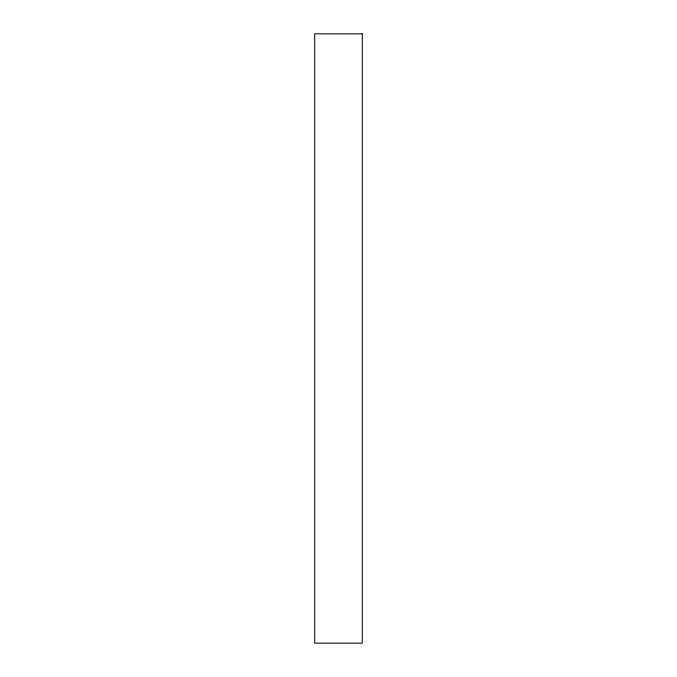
<?xml version="1.0" encoding="UTF-8"?>
<svg xmlns="http://www.w3.org/2000/svg" width="677" height="677" viewBox="0 0 677 677"><rect width="100%" height="100%" fill="white"/><g stroke="black" fill="none" stroke-linecap="round" stroke-linejoin="round"><path stroke-width="1.02" d="M362.297 33.85L314.703 33.85L314.703 643.15L362.297 643.15L362.297 33.85"/></g></svg>
